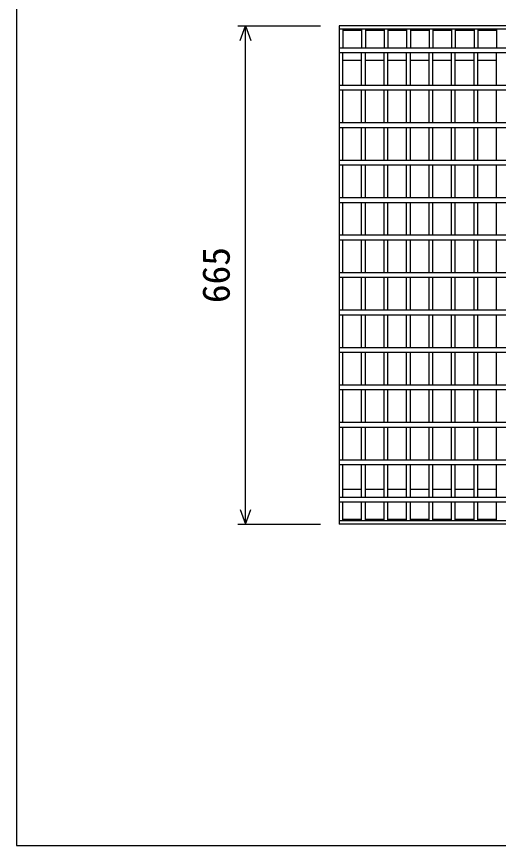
# Model space of a CAD drawing. Units: millimetres, scale not verified. Extents: x -12600 to 12600, y -8910 to 8910.
# Drawn here: x 2868 to 3511, y -2873 to -1767 of the extents above; entities that cross this region are included whole.
import ezdxf
from ezdxf.enums import TextEntityAlignment as Align

# ---------------------------------------------------------------- set-up
doc = ezdxf.new("R2010")
doc.units = ezdxf.units.MM
doc.header["$LTSCALE"] = 30
doc.layers.add('0-0_DIM', color=7, linetype='Continuous', lineweight=25)
doc.layers.add('0-2_HATCH', color=6, linetype='Continuous', lineweight=25)
doc.styles.add('ＭＳ ゴシック', font='')
doc.styles.get('ＭＳ ゴシック').set_extended_font_data('MS Gothic')

msp = doc.modelspace()

# ---------------------------------------------------------------- linework, layer by layer
at = {"layer": '0-0_DIM'}
for p, q in [((3163.92, -1779.47), (3273.92, -1779.47)), ((3173.92, -2444.47), (3173.92, -1779.47)), ((3163.92, -2444.47), (3273.92, -2444.47))]:
    msp.add_line(p, q, dxfattribs=at)
msp.add_lwpolyline([(2868.48, -2873.43), (9368.48, -2873.43), (9368.48, 1626.57), (2868.48, 1626.57)], close=True, dxfattribs=at)
for points in [[(3166.83, -1798.93), (3173.92, -1779.47), (3181, -1798.93)], [(3166.83, -2425.01), (3173.92, -2444.47), (3181, -2425.01)]]:
    msp.add_lwpolyline(points, dxfattribs=at)
at = {"layer": '0-2_HATCH'}
for p, q in [((3298.92, -1779.47), (3298.92, -2444.47)), ((3963.92, -1779.47), (3298.92, -1779.47)), ((3963.92, -1783.97), (3298.92, -1783.97)), ((3303.92, -1783.97), (3303.92, -1808.97)), ((3328.92, -1785.47), (3303.92, -1785.47)), ((3328.92, -1783.97), (3328.92, -1808.97)), ((3333.92, -1783.97), (3333.92, -1808.97)), ((3358.92, -1785.47), (3333.92, -1785.47)), ((3358.92, -1783.97), (3358.92, -1808.97)), ((3363.92, -1783.97), (3363.92, -1808.97)), ((3388.92, -1785.47), (3363.92, -1785.47)), ((3388.92, -1783.97), (3388.92, -1808.97)), ((3393.92, -1783.97), (3393.92, -1808.97)), ((3418.92, -1785.47), (3393.92, -1785.47)), ((3418.92, -1783.97), (3418.92, -1808.97)), ((3423.92, -1783.97), (3423.92, -1808.97)), ((3448.92, -1785.47), (3423.92, -1785.47)), ((3448.92, -1783.97), (3448.92, -1808.97)), ((3453.92, -1783.97), (3453.92, -1808.97)), ((3478.92, -1785.47), (3453.92, -1785.47)), ((3478.92, -1783.97), (3478.92, -1808.97)), ((3483.92, -1783.97), (3483.92, -1808.97)), ((3508.92, -1785.47), (3483.92, -1785.47)), ((3508.92, -1783.97), (3508.92, -1808.97)), ((3963.92, -1808.97), (3298.92, -1808.97)), ((3298.92, -1814.97), (3963.92, -1814.97)), ((3303.92, -1858.97), (3303.92, -1814.97)), ((3328.92, -1825.47), (3303.92, -1825.47)), ((3328.92, -1858.97), (3328.92, -1814.97)), ((3333.92, -1858.97), (3333.92, -1814.97)), ((3358.92, -1825.47), (3333.92, -1825.47)), ((3358.92, -1858.97), (3358.92, -1814.97)), ((3363.92, -1858.97), (3363.92, -1814.97)), ((3388.92, -1825.47), (3363.92, -1825.47)), ((3388.92, -1858.97), (3388.92, -1814.97)), ((3393.92, -1858.97), (3393.92, -1814.97)), ((3418.92, -1825.47), (3393.92, -1825.47)), ((3418.92, -1858.97), (3418.92, -1814.97)), ((3423.92, -1858.97), (3423.92, -1814.97)), ((3448.92, -1825.47), (3423.92, -1825.47)), ((3448.92, -1858.97), (3448.92, -1814.97)), ((3453.92, -1858.97), (3453.92, -1814.97)), ((3478.92, -1825.47), (3453.92, -1825.47)), ((3478.92, -1858.97), (3478.92, -1814.97)), ((3483.92, -1858.97), (3483.92, -1814.97)), ((3508.92, -1825.47), (3483.92, -1825.47)), ((3508.92, -1858.97), (3508.92, -1814.97)), ((3963.92, -1858.97), (3298.92, -1858.97)), ((3298.92, -1864.97), (3963.92, -1864.97)), ((3303.92, -1908.97), (3303.92, -1864.97)), ((3328.92, -1908.97), (3328.92, -1864.97)), ((3333.92, -1908.97), (3333.92, -1864.97)), ((3358.92, -1908.97), (3358.92, -1864.97)), ((3363.92, -1908.97), (3363.92, -1864.97)), ((3388.92, -1908.97), (3388.92, -1864.97)), ((3393.92, -1908.97), (3393.92, -1864.97)), ((3418.92, -1908.97), (3418.92, -1864.97)), ((3423.92, -1908.97), (3423.92, -1864.97)), ((3448.92, -1908.97), (3448.92, -1864.97)), ((3453.92, -1908.97), (3453.92, -1864.97)), ((3478.92, -1908.97), (3478.92, -1864.97)), ((3483.92, -1908.97), (3483.92, -1864.97)), ((3508.92, -1908.97), (3508.92, -1864.97)), ((3963.92, -1908.97), (3298.92, -1908.97)), ((3298.92, -1914.97), (3963.92, -1914.97)), ((3303.92, -1958.97), (3303.92, -1914.97)), ((3328.92, -1958.97), (3328.92, -1914.97)), ((3333.92, -1958.97), (3333.92, -1914.97)), ((3358.92, -1958.97), (3358.92, -1914.97)), ((3363.92, -1958.97), (3363.92, -1914.97)), ((3388.92, -1958.97), (3388.92, -1914.97)), ((3393.92, -1958.97), (3393.92, -1914.97)), ((3418.92, -1958.97), (3418.92, -1914.97)), ((3423.92, -1958.97), (3423.92, -1914.97)), ((3448.92, -1958.97), (3448.92, -1914.97)), ((3453.92, -1958.97), (3453.92, -1914.97)), ((3478.92, -1958.97), (3478.92, -1914.97)), ((3483.92, -1958.97), (3483.92, -1914.97)), ((3508.92, -1958.97), (3508.92, -1914.97)), ((3963.92, -1958.97), (3298.92, -1958.97)), ((3298.92, -1964.97), (3963.92, -1964.97)), ((3303.92, -2008.97), (3303.92, -1964.97)), ((3328.92, -2008.97), (3328.92, -1964.97)), ((3333.92, -2008.97), (3333.92, -1964.97)), ((3358.92, -2008.97), (3358.92, -1964.97)), ((3363.92, -2008.97), (3363.92, -1964.97)), ((3388.92, -2008.97), (3388.92, -1964.97)), ((3393.92, -2008.97), (3393.92, -1964.97)), ((3418.92, -2008.97), (3418.92, -1964.97)), ((3423.92, -2008.97), (3423.92, -1964.97)), ((3448.92, -2008.97), (3448.92, -1964.97)), ((3453.92, -2008.97), (3453.92, -1964.97)), ((3478.92, -2008.97), (3478.92, -1964.97)), ((3483.92, -2008.97), (3483.92, -1964.97)), ((3508.92, -2008.97), (3508.92, -1964.97)), ((3963.92, -2008.97), (3298.92, -2008.97)), ((3298.92, -2014.97), (3963.92, -2014.97)), ((3303.92, -2058.97), (3303.92, -2014.97)), ((3328.92, -2058.97), (3328.92, -2014.97)), ((3333.92, -2058.97), (3333.92, -2014.97)), ((3358.92, -2058.97), (3358.92, -2014.97)), ((3363.92, -2058.97), (3363.92, -2014.97)), ((3388.92, -2058.97), (3388.92, -2014.97)), ((3393.92, -2058.97), (3393.92, -2014.97)), ((3418.92, -2058.97), (3418.92, -2014.97)), ((3423.92, -2058.97), (3423.92, -2014.97)), ((3448.92, -2058.97), (3448.92, -2014.97)), ((3453.92, -2058.97), (3453.92, -2014.97)), ((3478.92, -2058.97), (3478.92, -2014.97)), ((3483.92, -2058.97), (3483.92, -2014.97)), ((3508.92, -2058.97), (3508.92, -2014.97)), ((3963.92, -2058.97), (3298.92, -2058.97)), ((3298.92, -2064.97), (3963.92, -2064.97)), ((3303.92, -2108.97), (3303.92, -2064.97)), ((3328.92, -2108.97), (3328.92, -2064.97)), ((3333.92, -2108.97), (3333.92, -2064.97)), ((3358.92, -2108.97), (3358.92, -2064.97)), ((3363.92, -2108.97), (3363.92, -2064.97)), ((3388.92, -2108.97), (3388.92, -2064.97)), ((3393.92, -2108.97), (3393.92, -2064.97)), ((3418.92, -2108.97), (3418.92, -2064.97)), ((3423.92, -2108.97), (3423.92, -2064.97)), ((3448.92, -2108.97), (3448.92, -2064.97)), ((3453.92, -2108.97), (3453.92, -2064.97)), ((3478.92, -2108.97), (3478.92, -2064.97)), ((3483.92, -2108.97), (3483.92, -2064.97)), ((3508.92, -2108.97), (3508.92, -2064.97)), ((3963.92, -2108.97), (3298.92, -2108.97)), ((3298.92, -2114.97), (3963.92, -2114.97)), ((3303.92, -2158.97), (3303.92, -2114.97)), ((3328.92, -2158.97), (3328.92, -2114.97)), ((3333.92, -2158.97), (3333.92, -2114.97)), ((3358.92, -2158.97), (3358.92, -2114.97)), ((3363.92, -2158.97), (3363.92, -2114.97)), ((3388.92, -2158.97), (3388.92, -2114.97)), ((3393.92, -2158.97), (3393.92, -2114.97)), ((3418.92, -2158.97), (3418.92, -2114.97)), ((3423.92, -2158.97), (3423.92, -2114.97)), ((3448.92, -2158.97), (3448.92, -2114.97)), ((3453.92, -2158.97), (3453.92, -2114.97)), ((3478.92, -2158.97), (3478.92, -2114.97)), ((3483.92, -2158.97), (3483.92, -2114.97)), ((3508.92, -2158.97), (3508.92, -2114.97)), ((3963.92, -2158.97), (3298.92, -2158.97)), ((3298.92, -2164.97), (3963.92, -2164.97)), ((3303.92, -2208.97), (3303.92, -2164.97)), ((3328.92, -2208.97), (3328.92, -2164.97)), ((3333.92, -2208.97), (3333.92, -2164.97)), ((3358.92, -2208.97), (3358.92, -2164.97)), ((3363.92, -2208.97), (3363.92, -2164.97)), ((3388.92, -2208.97), (3388.92, -2164.97)), ((3393.92, -2208.97), (3393.92, -2164.97)), ((3418.92, -2208.97), (3418.92, -2164.97)), ((3423.92, -2208.97), (3423.92, -2164.97)), ((3448.92, -2208.97), (3448.92, -2164.97)), ((3453.92, -2208.97), (3453.92, -2164.97)), ((3478.92, -2208.97), (3478.92, -2164.97)), ((3483.92, -2208.97), (3483.92, -2164.97)), ((3508.92, -2208.97), (3508.92, -2164.97)), ((3963.92, -2208.97), (3298.92, -2208.97)), ((3298.92, -2214.97), (3963.92, -2214.97)), ((3303.92, -2258.97), (3303.92, -2214.97)), ((3328.92, -2258.97), (3328.92, -2214.97)), ((3333.92, -2258.97), (3333.92, -2214.97)), ((3358.92, -2258.97), (3358.92, -2214.97)), ((3363.92, -2258.97), (3363.92, -2214.97)), ((3388.92, -2258.97), (3388.92, -2214.97)), ((3393.92, -2258.97), (3393.92, -2214.97)), ((3418.92, -2258.97), (3418.92, -2214.97)), ((3423.92, -2258.97), (3423.92, -2214.97)), ((3448.92, -2258.97), (3448.92, -2214.97)), ((3453.92, -2258.97), (3453.92, -2214.97)), ((3478.92, -2258.97), (3478.92, -2214.97)), ((3483.92, -2258.97), (3483.92, -2214.97)), ((3508.92, -2258.97), (3508.92, -2214.97)), ((3963.92, -2258.97), (3298.92, -2258.97)), ((3298.92, -2264.97), (3963.92, -2264.97)), ((3303.92, -2308.97), (3303.92, -2264.97)), ((3328.92, -2308.97), (3328.92, -2264.97)), ((3333.92, -2308.97), (3333.92, -2264.97)), ((3358.92, -2308.97), (3358.92, -2264.97)), ((3363.92, -2308.97), (3363.92, -2264.97)), ((3388.92, -2308.97), (3388.92, -2264.97)), ((3393.92, -2308.97), (3393.92, -2264.97)), ((3418.92, -2308.97), (3418.92, -2264.97)), ((3423.92, -2308.97), (3423.92, -2264.97)), ((3448.92, -2308.97), (3448.92, -2264.97)), ((3453.92, -2308.97), (3453.92, -2264.97)), ((3478.92, -2308.97), (3478.92, -2264.97)), ((3483.92, -2308.97), (3483.92, -2264.97)), ((3508.92, -2308.97), (3508.92, -2264.97)), ((3963.92, -2308.97), (3298.92, -2308.97)), ((3298.92, -2314.97), (3963.92, -2314.97)), ((3303.92, -2358.97), (3303.92, -2314.97)), ((3328.92, -2358.97), (3328.92, -2314.97)), ((3333.92, -2358.97), (3333.92, -2314.97)), ((3358.92, -2358.97), (3358.92, -2314.97)), ((3363.92, -2358.97), (3363.92, -2314.97)), ((3388.92, -2358.97), (3388.92, -2314.97)), ((3393.92, -2358.97), (3393.92, -2314.97)), ((3418.92, -2358.97), (3418.92, -2314.97)), ((3423.92, -2358.97), (3423.92, -2314.97)), ((3448.92, -2358.97), (3448.92, -2314.97)), ((3453.92, -2358.97), (3453.92, -2314.97)), ((3478.92, -2358.97), (3478.92, -2314.97)), ((3483.92, -2358.97), (3483.92, -2314.97)), ((3508.92, -2358.97), (3508.92, -2314.97)), ((3963.92, -2358.97), (3298.92, -2358.97)), ((3298.92, -2364.97), (3963.92, -2364.97)), ((3303.92, -2408.97), (3303.92, -2364.97)), ((3328.92, -2408.97), (3328.92, -2364.97)), ((3333.92, -2408.97), (3333.92, -2364.97)), ((3358.92, -2408.97), (3358.92, -2364.97)), ((3363.92, -2408.97), (3363.92, -2364.97)), ((3388.92, -2408.97), (3388.92, -2364.97)), ((3393.92, -2408.97), (3393.92, -2364.97)), ((3418.92, -2408.97), (3418.92, -2364.97)), ((3423.92, -2408.97), (3423.92, -2364.97)), ((3448.92, -2408.97), (3448.92, -2364.97)), ((3453.92, -2408.97), (3453.92, -2364.97)), ((3478.92, -2408.97), (3478.92, -2364.97)), ((3483.92, -2408.97), (3483.92, -2364.97)), ((3508.92, -2408.97), (3508.92, -2364.97)), ((3328.92, -2398.47), (3303.92, -2398.47)), ((3358.92, -2398.47), (3333.92, -2398.47)), ((3388.92, -2398.47), (3363.92, -2398.47)), ((3418.92, -2398.47), (3393.92, -2398.47)), ((3448.92, -2398.47), (3423.92, -2398.47)), ((3478.92, -2398.47), (3453.92, -2398.47)), ((3508.92, -2398.47), (3483.92, -2398.47)), ((3963.92, -2408.97), (3298.92, -2408.97)), ((3298.92, -2414.97), (3963.92, -2414.97)), ((3303.92, -2439.97), (3303.92, -2414.97)), ((3328.92, -2439.97), (3328.92, -2414.97)), ((3333.92, -2439.97), (3333.92, -2414.97)), ((3358.92, -2439.97), (3358.92, -2414.97)), ((3363.92, -2439.97), (3363.92, -2414.97)), ((3388.92, -2439.97), (3388.92, -2414.97)), ((3393.92, -2439.97), (3393.92, -2414.97)), ((3418.92, -2439.97), (3418.92, -2414.97)), ((3423.92, -2439.97), (3423.92, -2414.97)), ((3448.92, -2439.97), (3448.92, -2414.97)), ((3453.92, -2439.97), (3453.92, -2414.97)), ((3478.92, -2439.97), (3478.92, -2414.97)), ((3483.92, -2439.97), (3483.92, -2414.97)), ((3508.92, -2439.97), (3508.92, -2414.97)), ((3963.92, -2439.97), (3298.92, -2439.97)), ((3963.92, -2444.47), (3298.92, -2444.47)), ((3328.92, -2438.47), (3303.92, -2438.47)), ((3358.92, -2438.47), (3333.92, -2438.47)), ((3388.92, -2438.47), (3363.92, -2438.47)), ((3418.92, -2438.47), (3393.92, -2438.47)), ((3448.92, -2438.47), (3423.92, -2438.47)), ((3478.92, -2438.47), (3453.92, -2438.47)), ((3508.92, -2438.47), (3483.92, -2438.47))]:
    msp.add_line(p, q, dxfattribs=at)

# ---------------------------------------------------------------- texts
at = {"layer": '0-0_DIM', "style": 'ＭＳ ゴシック'}
msp.add_text('665', height=36.66, rotation=90, dxfattribs=at).set_placement((3163.92, -2149.47), align=Align.BOTTOM_LEFT)

doc.saveas('drawing.dxf')
